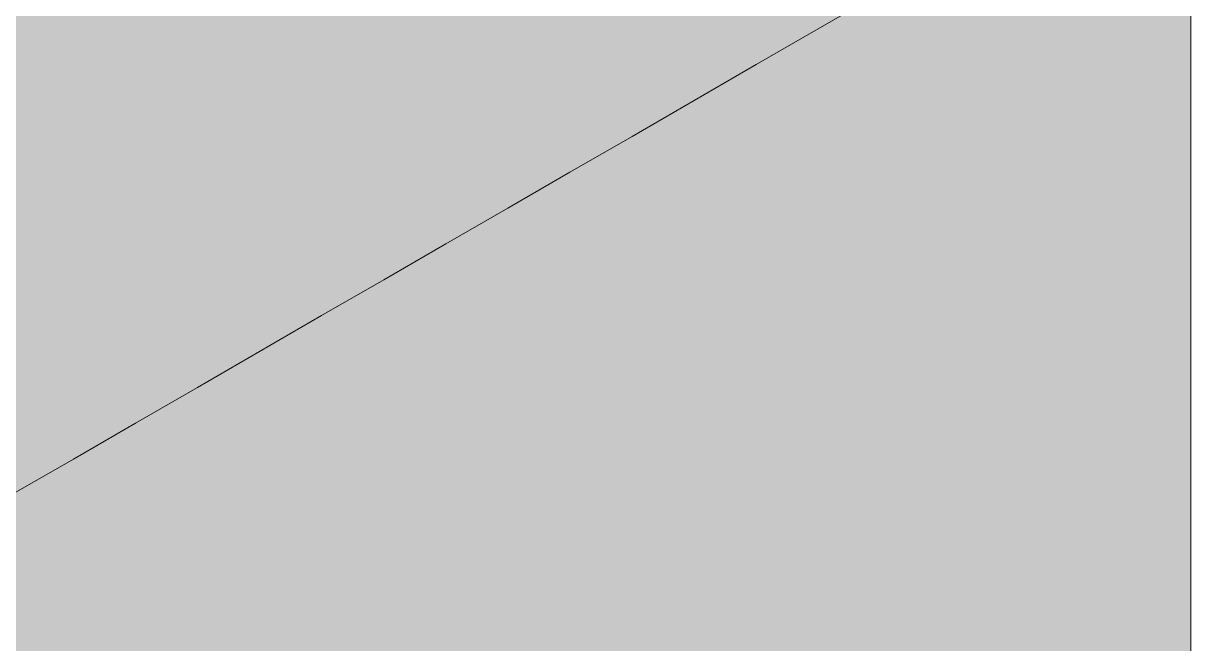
# Model space of a CAD drawing. Header units: metres. Extents: x 349021 to 349543, y 9281040 to 9281959.
# Drawn here: x 349203.7029 to 349203.9387, y 9281042.0261 to 9281042.1513 of the extents above; entities that cross this region are included whole.
import ezdxf

# ---------------------------------------------------------------- set-up
doc = ezdxf.new("R2010")
doc.units = ezdxf.units.M
doc.header["$LTSCALE"] = 0.25
doc.layers.add('ISO-3D', color=7, linetype='CONTINUOUS', lineweight=13)
doc.layers.add('ISO-3D-ARISTAS', color=250, linetype='CONTINUOUS', lineweight=13)

msp = doc.modelspace()

# ---------------------------------------------------------------- linework, layer by layer
at = {"layer": 'ISO-3D', "true_color": 0xa4987f}
for points in [[(349203.90107, 9281042.15767), (349203.88853, 9281042.15043), (349203.90107, 9281042.17195), (349203.88853, 9281042.16471)], [(349203.92615, 9281042.15786), (349203.91361, 9281042.15062), (349203.92615, 9281042.17215), (349203.91361, 9281042.16491)], [(349203.88853, 9281042.15043), (349203.87599, 9281042.14319), (349203.88853, 9281042.16471), (349203.87599, 9281042.15748)], [(349203.91361, 9281042.15062), (349203.90107, 9281042.14338), (349203.91361, 9281042.16491), (349203.90107, 9281042.15767)], [(349203.93869, 9281042.15082), (349203.92615, 9281042.14358), (349203.93869, 9281042.1651), (349203.92615, 9281042.15786)], [(349203.87599, 9281042.14319), (349203.86345, 9281042.13595), (349203.87599, 9281042.15748), (349203.86345, 9281042.15023)], [(349203.90107, 9281042.14338), (349203.88853, 9281042.13614), (349203.90107, 9281042.15767), (349203.88853, 9281042.15043)], [(349203.92615, 9281042.14358), (349203.91361, 9281042.13634), (349203.92615, 9281042.15786), (349203.91361, 9281042.15062)], [(349203.86345, 9281042.13595), (349203.85091, 9281042.12871), (349203.86345, 9281042.15023), (349203.85091, 9281042.14299)], [(349203.88853, 9281042.13614), (349203.87599, 9281042.1289), (349203.88853, 9281042.15043), (349203.87599, 9281042.14319)], [(349203.91361, 9281042.13634), (349203.90107, 9281042.1291), (349203.91361, 9281042.15062), (349203.90107, 9281042.14338)], [(349203.93869, 9281042.13653), (349203.92615, 9281042.12929), (349203.93869, 9281042.15082), (349203.92615, 9281042.14358)], [(349203.85091, 9281042.12871), (349203.83837, 9281042.12147), (349203.85091, 9281042.14299), (349203.83837, 9281042.13575)], [(349203.87599, 9281042.1289), (349203.86345, 9281042.12166), (349203.87599, 9281042.14319), (349203.86345, 9281042.13595)], [(349203.90107, 9281042.1291), (349203.88853, 9281042.12186), (349203.90107, 9281042.14338), (349203.88853, 9281042.13614)], [(349203.92615, 9281042.12929), (349203.91361, 9281042.12205), (349203.92615, 9281042.14358), (349203.91361, 9281042.13634)], [(349203.83837, 9281042.12147), (349203.82583, 9281042.11423), (349203.83837, 9281042.13575), (349203.82583, 9281042.12851)], [(349203.86345, 9281042.12166), (349203.85091, 9281042.11442), (349203.86345, 9281042.13595), (349203.85091, 9281042.12871)], [(349203.88853, 9281042.12186), (349203.87599, 9281042.11462), (349203.88853, 9281042.13614), (349203.87599, 9281042.1289)], [(349203.91361, 9281042.12205), (349203.90107, 9281042.11481), (349203.91361, 9281042.13634), (349203.90107, 9281042.1291)], [(349203.93869, 9281042.12225), (349203.92615, 9281042.11501), (349203.93869, 9281042.13653), (349203.92615, 9281042.12929)], [(349203.82583, 9281042.11423), (349203.81329, 9281042.10699), (349203.82583, 9281042.12851), (349203.81329, 9281042.12128)], [(349203.85091, 9281042.11442), (349203.83837, 9281042.10718), (349203.85091, 9281042.12871), (349203.83837, 9281042.12147)], [(349203.87599, 9281042.11462), (349203.86345, 9281042.10738), (349203.87599, 9281042.1289), (349203.86345, 9281042.12166)], [(349203.90107, 9281042.11481), (349203.88853, 9281042.10757), (349203.90107, 9281042.1291), (349203.88853, 9281042.12186)], [(349203.92615, 9281042.11501), (349203.91361, 9281042.10777), (349203.92615, 9281042.12929), (349203.91361, 9281042.12205)], [(349203.83837, 9281042.10718), (349203.82583, 9281042.09994), (349203.83837, 9281042.12147), (349203.82583, 9281042.11423)], [(349203.86345, 9281042.10738), (349203.85091, 9281042.10014), (349203.86345, 9281042.12166), (349203.85091, 9281042.11442)], [(349203.88853, 9281042.10757), (349203.87599, 9281042.10033), (349203.88853, 9281042.12186), (349203.87599, 9281042.11462)], [(349203.91361, 9281042.10777), (349203.90107, 9281042.10053), (349203.91361, 9281042.12205), (349203.90107, 9281042.11481)], [(349203.93869, 9281042.10796), (349203.92615, 9281042.10072), (349203.93869, 9281042.12225), (349203.92615, 9281042.11501)], [(349203.81329, 9281042.10699), (349203.80075, 9281042.09975), (349203.81329, 9281042.12128), (349203.80075, 9281042.11403)], [(349203.85091, 9281042.10014), (349203.83837, 9281042.0929), (349203.85091, 9281042.11442), (349203.83837, 9281042.10718)], [(349203.87599, 9281042.10033), (349203.86345, 9281042.09309), (349203.87599, 9281042.11462), (349203.86345, 9281042.10738)], [(349203.90107, 9281042.10053), (349203.88853, 9281042.09329), (349203.90107, 9281042.11481), (349203.88853, 9281042.10757)], [(349203.92615, 9281042.10072), (349203.91361, 9281042.09348), (349203.92615, 9281042.11501), (349203.91361, 9281042.10777)], [(349203.80075, 9281042.09975), (349203.78821, 9281042.09251), (349203.80075, 9281042.11403), (349203.78821, 9281042.10679)], [(349203.82583, 9281042.09994), (349203.81329, 9281042.0927), (349203.82583, 9281042.11423), (349203.81329, 9281042.10699)], [(349203.86345, 9281042.09309), (349203.85091, 9281042.08585), (349203.86345, 9281042.10738), (349203.85091, 9281042.10014)], [(349203.88853, 9281042.09329), (349203.87599, 9281042.08605), (349203.88853, 9281042.10757), (349203.87599, 9281042.10033)], [(349203.91361, 9281042.09348), (349203.90107, 9281042.08624), (349203.91361, 9281042.10777), (349203.90107, 9281042.10053)], [(349203.93869, 9281042.09367), (349203.92615, 9281042.08643), (349203.93869, 9281042.10796), (349203.92615, 9281042.10072)], [(349203.78821, 9281042.09251), (349203.77567, 9281042.08527), (349203.78821, 9281042.10679), (349203.77567, 9281042.09955)], [(349203.81329, 9281042.0927), (349203.80075, 9281042.08546), (349203.81329, 9281042.10699), (349203.80075, 9281042.09975)], [(349203.83837, 9281042.0929), (349203.82583, 9281042.08566), (349203.83837, 9281042.10718), (349203.82583, 9281042.09994)], [(349203.87599, 9281042.08605), (349203.86345, 9281042.07881), (349203.87599, 9281042.10033), (349203.86345, 9281042.09309)], [(349203.90107, 9281042.08624), (349203.88853, 9281042.079), (349203.90107, 9281042.10053), (349203.88853, 9281042.09329)], [(349203.92615, 9281042.08643), (349203.91361, 9281042.0792), (349203.92615, 9281042.10072), (349203.91361, 9281042.09348)], [(349203.77567, 9281042.08527), (349203.76313, 9281042.07803), (349203.77567, 9281042.09955), (349203.76313, 9281042.09231)], [(349203.80075, 9281042.08546), (349203.78821, 9281042.07822), (349203.80075, 9281042.09975), (349203.78821, 9281042.09251)], [(349203.82583, 9281042.08566), (349203.81329, 9281042.07842), (349203.82583, 9281042.09994), (349203.81329, 9281042.0927)], [(349203.85091, 9281042.08585), (349203.83837, 9281042.07861), (349203.85091, 9281042.10014), (349203.83837, 9281042.0929)], [(349203.86345, 9281042.07881), (349203.85091, 9281042.07157), (349203.86345, 9281042.09309), (349203.85091, 9281042.08585)], [(349203.88853, 9281042.079), (349203.87599, 9281042.07176), (349203.88853, 9281042.09329), (349203.87599, 9281042.08605)], [(349203.91361, 9281042.0792), (349203.90107, 9281042.07195), (349203.91361, 9281042.09348), (349203.90107, 9281042.08624)], [(349203.93869, 9281042.07939), (349203.92615, 9281042.07215), (349203.93869, 9281042.09367), (349203.92615, 9281042.08643)], [(349203.76313, 9281042.07803), (349203.75059, 9281042.07079), (349203.76313, 9281042.09231), (349203.75059, 9281042.08508)], [(349203.78821, 9281042.07822), (349203.77567, 9281042.07098), (349203.78821, 9281042.09251), (349203.77567, 9281042.08527)], [(349203.81329, 9281042.07842), (349203.80075, 9281042.07118), (349203.81329, 9281042.0927), (349203.80075, 9281042.08546)], [(349203.83837, 9281042.07861), (349203.82583, 9281042.07137), (349203.83837, 9281042.0929), (349203.82583, 9281042.08566)], [(349203.87599, 9281042.07176), (349203.86345, 9281042.06452), (349203.87599, 9281042.08605), (349203.86345, 9281042.07881)], [(349203.90107, 9281042.07195), (349203.88853, 9281042.06471), (349203.90107, 9281042.08624), (349203.88853, 9281042.079)], [(349203.92615, 9281042.07215), (349203.91361, 9281042.06491), (349203.92615, 9281042.08643), (349203.91361, 9281042.0792)], [(349203.75059, 9281042.07079), (349203.73805, 9281042.06355), (349203.75059, 9281042.08508), (349203.73805, 9281042.07783)], [(349203.77567, 9281042.07098), (349203.76313, 9281042.06374), (349203.77567, 9281042.08527), (349203.76313, 9281042.07803)], [(349203.80075, 9281042.07118), (349203.78821, 9281042.06394), (349203.80075, 9281042.08546), (349203.78821, 9281042.07822)], [(349203.82583, 9281042.07137), (349203.81329, 9281042.06413), (349203.82583, 9281042.08566), (349203.81329, 9281042.07842)], [(349203.85091, 9281042.07157), (349203.83837, 9281042.06433), (349203.85091, 9281042.08585), (349203.83837, 9281042.07861)], [(349203.88853, 9281042.06471), (349203.87599, 9281042.05747), (349203.88853, 9281042.079), (349203.87599, 9281042.07176)], [(349203.91361, 9281042.06491), (349203.90107, 9281042.05767), (349203.91361, 9281042.0792), (349203.90107, 9281042.07195)], [(349203.93869, 9281042.0651), (349203.92615, 9281042.05786), (349203.93869, 9281042.07939), (349203.92615, 9281042.07215)], [(349203.73805, 9281042.06355), (349203.72551, 9281042.05631), (349203.73805, 9281042.07783), (349203.72551, 9281042.07059)], [(349203.76313, 9281042.06374), (349203.75059, 9281042.0565), (349203.76313, 9281042.07803), (349203.75059, 9281042.07079)], [(349203.78821, 9281042.06394), (349203.77567, 9281042.0567), (349203.78821, 9281042.07822), (349203.77567, 9281042.07098)], [(349203.81329, 9281042.06413), (349203.80075, 9281042.05689), (349203.81329, 9281042.07842), (349203.80075, 9281042.07118)], [(349203.83837, 9281042.06433), (349203.82583, 9281042.05709), (349203.83837, 9281042.07861), (349203.82583, 9281042.07137)], [(349203.86345, 9281042.06452), (349203.85091, 9281042.05728), (349203.86345, 9281042.07881), (349203.85091, 9281042.07157)], [(349203.90107, 9281042.05767), (349203.88853, 9281042.05043), (349203.90107, 9281042.07195), (349203.88853, 9281042.06471)], [(349203.92615, 9281042.05786), (349203.91361, 9281042.05062), (349203.92615, 9281042.07215), (349203.91361, 9281042.06491)], [(349203.72551, 9281042.05631), (349203.71297, 9281042.04907), (349203.72551, 9281042.07059), (349203.71297, 9281042.06335)], [(349203.75059, 9281042.0565), (349203.73805, 9281042.04926), (349203.75059, 9281042.07079), (349203.73805, 9281042.06355)], [(349203.77567, 9281042.0567), (349203.76313, 9281042.04946), (349203.77567, 9281042.07098), (349203.76313, 9281042.06374)], [(349203.80075, 9281042.05689), (349203.78821, 9281042.04965), (349203.80075, 9281042.07118), (349203.78821, 9281042.06394)], [(349203.82583, 9281042.05709), (349203.81329, 9281042.04985), (349203.82583, 9281042.07137), (349203.81329, 9281042.06413)], [(349203.85091, 9281042.05728), (349203.83837, 9281042.05004), (349203.85091, 9281042.07157), (349203.83837, 9281042.06433)], [(349203.87599, 9281042.05747), (349203.86345, 9281042.05023), (349203.87599, 9281042.07176), (349203.86345, 9281042.06452)], [(349203.91361, 9281042.05062), (349203.90107, 9281042.04338), (349203.91361, 9281042.06491), (349203.90107, 9281042.05767)], [(349203.93869, 9281042.05082), (349203.92615, 9281042.04358), (349203.93869, 9281042.0651), (349203.92615, 9281042.05786)], [(349203.71297, 9281042.04907), (349203.70043, 9281042.04183), (349203.71297, 9281042.06335), (349203.70043, 9281042.05611)], [(349203.73805, 9281042.04926), (349203.72551, 9281042.04202), (349203.73805, 9281042.06355), (349203.72551, 9281042.05631)], [(349203.76313, 9281042.04946), (349203.75059, 9281042.04222), (349203.76313, 9281042.06374), (349203.75059, 9281042.0565)], [(349203.78821, 9281042.04965), (349203.77567, 9281042.04241), (349203.78821, 9281042.06394), (349203.77567, 9281042.0567)], [(349203.81329, 9281042.04985), (349203.80075, 9281042.04261), (349203.81329, 9281042.06413), (349203.80075, 9281042.05689)], [(349203.83837, 9281042.05004), (349203.82583, 9281042.0428), (349203.83837, 9281042.06433), (349203.82583, 9281042.05709)], [(349203.86345, 9281042.05023), (349203.85091, 9281042.043), (349203.86345, 9281042.06452), (349203.85091, 9281042.05728)], [(349203.88853, 9281042.05043), (349203.87599, 9281042.04319), (349203.88853, 9281042.06471), (349203.87599, 9281042.05747)], [(349203.92615, 9281042.04358), (349203.91361, 9281042.03634), (349203.92615, 9281042.05786), (349203.91361, 9281042.05062)], [(349203.72551, 9281042.04202), (349203.71297, 9281042.03478), (349203.72551, 9281042.05631), (349203.71297, 9281042.04907)], [(349203.75059, 9281042.04222), (349203.73805, 9281042.03498), (349203.75059, 9281042.0565), (349203.73805, 9281042.04926)], [(349203.77567, 9281042.04241), (349203.76313, 9281042.03517), (349203.77567, 9281042.0567), (349203.76313, 9281042.04946)], [(349203.80075, 9281042.04261), (349203.78821, 9281042.03537), (349203.80075, 9281042.05689), (349203.78821, 9281042.04965)], [(349203.82583, 9281042.0428), (349203.81329, 9281042.03556), (349203.82583, 9281042.05709), (349203.81329, 9281042.04985)], [(349203.85091, 9281042.043), (349203.83837, 9281042.03575), (349203.85091, 9281042.05728), (349203.83837, 9281042.05004)], [(349203.87599, 9281042.04319), (349203.86345, 9281042.03595), (349203.87599, 9281042.05747), (349203.86345, 9281042.05023)], [(349203.90107, 9281042.04338), (349203.88853, 9281042.03614), (349203.90107, 9281042.05767), (349203.88853, 9281042.05043)], [(349203.93869, 9281042.03653), (349203.92615, 9281042.02929), (349203.93869, 9281042.05082), (349203.92615, 9281042.04358)], [(349203.71297, 9281042.03478), (349203.70043, 9281042.02754), (349203.71297, 9281042.04907), (349203.70043, 9281042.04183)], [(349203.73805, 9281042.03498), (349203.72551, 9281042.02774), (349203.73805, 9281042.04926), (349203.72551, 9281042.04202)], [(349203.76313, 9281042.03517), (349203.75059, 9281042.02793), (349203.76313, 9281042.04946), (349203.75059, 9281042.04222)], [(349203.78821, 9281042.03537), (349203.77567, 9281042.02813), (349203.78821, 9281042.04965), (349203.77567, 9281042.04241)], [(349203.81329, 9281042.03556), (349203.80075, 9281042.02832), (349203.81329, 9281042.04985), (349203.80075, 9281042.04261)], [(349203.83837, 9281042.03575), (349203.82583, 9281042.02851), (349203.83837, 9281042.05004), (349203.82583, 9281042.0428)], [(349203.86345, 9281042.03595), (349203.85091, 9281042.02871), (349203.86345, 9281042.05023), (349203.85091, 9281042.043)], [(349203.88853, 9281042.03614), (349203.87599, 9281042.0289), (349203.88853, 9281042.05043), (349203.87599, 9281042.04319)], [(349203.91361, 9281042.03634), (349203.90107, 9281042.0291), (349203.91361, 9281042.05062), (349203.90107, 9281042.04338)], [(349203.92615, 9281042.02929), (349203.91361, 9281042.02205), (349203.92615, 9281042.04358), (349203.91361, 9281042.03634)], [(349203.72551, 9281042.02774), (349203.71297, 9281042.0205), (349203.72551, 9281042.04202), (349203.71297, 9281042.03478)], [(349203.75059, 9281042.02793), (349203.73805, 9281042.02069), (349203.75059, 9281042.04222), (349203.73805, 9281042.03498)], [(349203.77567, 9281042.02813), (349203.76313, 9281042.02089), (349203.77567, 9281042.04241), (349203.76313, 9281042.03517)], [(349203.80075, 9281042.02832), (349203.78821, 9281042.02108), (349203.80075, 9281042.04261), (349203.78821, 9281042.03537)], [(349203.82583, 9281042.02851), (349203.81329, 9281042.02127), (349203.82583, 9281042.0428), (349203.81329, 9281042.03556)], [(349203.85091, 9281042.02871), (349203.83837, 9281042.02147), (349203.85091, 9281042.043), (349203.83837, 9281042.03575)], [(349203.87599, 9281042.0289), (349203.86345, 9281042.02166), (349203.87599, 9281042.04319), (349203.86345, 9281042.03595)], [(349203.90107, 9281042.0291), (349203.88853, 9281042.02186), (349203.90107, 9281042.04338), (349203.88853, 9281042.03614)], [(349203.93869, 9281042.02225), (349203.92615, 9281042.01501), (349203.93869, 9281042.03653), (349203.92615, 9281042.02929)], [(349203.71297, 9281042.0205), (349203.70043, 9281042.01326), (349203.71297, 9281042.03478), (349203.70043, 9281042.02754)], [(349203.73805, 9281042.02069), (349203.72551, 9281042.01345), (349203.73805, 9281042.03498), (349203.72551, 9281042.02774)], [(349203.76313, 9281042.02089), (349203.75059, 9281042.01365), (349203.76313, 9281042.03517), (349203.75059, 9281042.02793)], [(349203.78821, 9281042.02108), (349203.77567, 9281042.01384), (349203.78821, 9281042.03537), (349203.77567, 9281042.02813)], [(349203.81329, 9281042.02127), (349203.80075, 9281042.01403), (349203.81329, 9281042.03556), (349203.80075, 9281042.02832)], [(349203.83837, 9281042.02147), (349203.82583, 9281042.01423), (349203.83837, 9281042.03575), (349203.82583, 9281042.02851)], [(349203.86345, 9281042.02166), (349203.85091, 9281042.01442), (349203.86345, 9281042.03595), (349203.85091, 9281042.02871)], [(349203.88853, 9281042.02186), (349203.87599, 9281042.01462), (349203.88853, 9281042.03614), (349203.87599, 9281042.0289)], [(349203.91361, 9281042.02205), (349203.90107, 9281042.01481), (349203.91361, 9281042.03634), (349203.90107, 9281042.0291)], [(349203.72551, 9281042.01345), (349203.71297, 9281042.00621), (349203.72551, 9281042.02774), (349203.71297, 9281042.0205)], [(349203.75059, 9281042.01365), (349203.73805, 9281042.00641), (349203.75059, 9281042.02793), (349203.73805, 9281042.02069)], [(349203.77567, 9281042.01384), (349203.76313, 9281042.0066), (349203.77567, 9281042.02813), (349203.76313, 9281042.02089)], [(349203.80075, 9281042.01403), (349203.78821, 9281042.0068), (349203.80075, 9281042.02832), (349203.78821, 9281042.02108)], [(349203.82583, 9281042.01423), (349203.81329, 9281042.00699), (349203.82583, 9281042.02851), (349203.81329, 9281042.02127)], [(349203.85091, 9281042.01442), (349203.83837, 9281042.00718), (349203.85091, 9281042.02871), (349203.83837, 9281042.02147)], [(349203.87599, 9281042.01462), (349203.86345, 9281042.00738), (349203.87599, 9281042.0289), (349203.86345, 9281042.02166)], [(349203.90107, 9281042.01481), (349203.88853, 9281042.00757), (349203.90107, 9281042.0291), (349203.88853, 9281042.02186)], [(349203.92615, 9281042.01501), (349203.91361, 9281042.00777), (349203.92615, 9281042.02929), (349203.91361, 9281042.02205)]]:
    msp.add_solid(points, dxfattribs=at)
at = {"layer": 'ISO-3D', "true_color": 0x9e9d98}
for points in [[(349203.72837, 9281042.1551), (349203.74074, 9281042.14796), (349203.72837, 9281042.16907), (349203.74074, 9281042.16193)], [(349203.75311, 9281042.15478), (349203.76548, 9281042.14764), (349203.75311, 9281042.16875), (349203.76548, 9281042.16161)], [(349203.77785, 9281042.15447), (349203.79022, 9281042.14732), (349203.77785, 9281042.16843), (349203.79022, 9281042.16129)], [(349203.8026, 9281042.15415), (349203.81497, 9281042.147), (349203.8026, 9281042.16811), (349203.81497, 9281042.16097)], [(349203.82734, 9281042.15383), (349203.83971, 9281042.14668), (349203.82734, 9281042.16779), (349203.83971, 9281042.16065)], [(349203.85208, 9281042.15351), (349203.86446, 9281042.14637), (349203.85208, 9281042.16748), (349203.86446, 9281042.16033)], [(349203.90157, 9281042.1551), (349203.91394, 9281042.14796), (349203.90157, 9281042.16852), (349203.91394, 9281042.16137)], [(349203.92631, 9281042.15423), (349203.93869, 9281042.14709), (349203.92631, 9281042.16764), (349203.93869, 9281042.1605)], [(349203.70362, 9281042.15182), (349203.71599, 9281042.14468), (349203.70362, 9281042.16304), (349203.71599, 9281042.1559)], [(349203.71599, 9281042.1559), (349203.72837, 9281042.14875), (349203.71599, 9281042.16225), (349203.72837, 9281042.1551)], [(349203.74074, 9281042.14796), (349203.75311, 9281042.14082), (349203.74074, 9281042.16193), (349203.75311, 9281042.15478)], [(349203.76548, 9281042.14764), (349203.77785, 9281042.1405), (349203.76548, 9281042.16161), (349203.77785, 9281042.15447)], [(349203.8892, 9281042.15415), (349203.90157, 9281042.147), (349203.8892, 9281042.16225), (349203.90157, 9281042.1551)], [(349203.79022, 9281042.14732), (349203.8026, 9281042.14018), (349203.79022, 9281042.16129), (349203.8026, 9281042.15415)], [(349203.81497, 9281042.147), (349203.82734, 9281042.13986), (349203.81497, 9281042.16097), (349203.82734, 9281042.15383)], [(349203.83971, 9281042.14668), (349203.85208, 9281042.13954), (349203.83971, 9281042.16065), (349203.85208, 9281042.15351)], [(349203.86446, 9281042.14637), (349203.87683, 9281042.13922), (349203.86446, 9281042.16033), (349203.87683, 9281042.15319)], [(349203.87683, 9281042.15319), (349203.8892, 9281042.14605), (349203.87683, 9281042.16129), (349203.8892, 9281042.15415)], [(349203.91394, 9281042.14796), (349203.92631, 9281042.14082), (349203.91394, 9281042.16137), (349203.92631, 9281042.15423)], [(349203.69125, 9281042.14775), (349203.70362, 9281042.14061), (349203.69125, 9281042.15897), (349203.70362, 9281042.15182)], [(349203.71599, 9281042.14468), (349203.72837, 9281042.13754), (349203.71599, 9281042.1559), (349203.72837, 9281042.14875)], [(349203.72837, 9281042.14875), (349203.74074, 9281042.14161), (349203.72837, 9281042.1551), (349203.74074, 9281042.14796)], [(349203.75311, 9281042.14082), (349203.76548, 9281042.13367), (349203.75311, 9281042.15478), (349203.76548, 9281042.14764)], [(349203.77785, 9281042.1405), (349203.79022, 9281042.13336), (349203.77785, 9281042.15447), (349203.79022, 9281042.14732)], [(349203.90157, 9281042.147), (349203.91394, 9281042.13986), (349203.90157, 9281042.1551), (349203.91394, 9281042.14796)], [(349203.8026, 9281042.14018), (349203.81497, 9281042.13304), (349203.8026, 9281042.15415), (349203.81497, 9281042.147)], [(349203.82734, 9281042.13986), (349203.83971, 9281042.13272), (349203.82734, 9281042.15383), (349203.83971, 9281042.14668)], [(349203.85208, 9281042.13954), (349203.86446, 9281042.1324), (349203.85208, 9281042.15351), (349203.86446, 9281042.14637)], [(349203.87683, 9281042.13922), (349203.8892, 9281042.13208), (349203.87683, 9281042.15319), (349203.8892, 9281042.14605)], [(349203.8892, 9281042.14605), (349203.90157, 9281042.1389), (349203.8892, 9281042.15415), (349203.90157, 9281042.147)], [(349203.92631, 9281042.14082), (349203.93869, 9281042.13367), (349203.92631, 9281042.15423), (349203.93869, 9281042.14709)], [(349203.70362, 9281042.14061), (349203.71599, 9281042.13346), (349203.70362, 9281042.15182), (349203.71599, 9281042.14468)], [(349203.69125, 9281042.13653), (349203.70362, 9281042.12939), (349203.69125, 9281042.14775), (349203.70362, 9281042.14061)], [(349203.72837, 9281042.13754), (349203.74074, 9281042.13039), (349203.72837, 9281042.14875), (349203.74074, 9281042.14161)], [(349203.74074, 9281042.14161), (349203.75311, 9281042.13447), (349203.74074, 9281042.14796), (349203.75311, 9281042.14082)], [(349203.76548, 9281042.13367), (349203.77785, 9281042.12653), (349203.76548, 9281042.14764), (349203.77785, 9281042.1405)], [(349203.91394, 9281042.13986), (349203.92631, 9281042.13272), (349203.91394, 9281042.14796), (349203.92631, 9281042.14082)], [(349203.79022, 9281042.13336), (349203.8026, 9281042.12621), (349203.79022, 9281042.14732), (349203.8026, 9281042.14018)], [(349203.81497, 9281042.13304), (349203.82734, 9281042.12589), (349203.81497, 9281042.147), (349203.82734, 9281042.13986)], [(349203.83971, 9281042.13272), (349203.85208, 9281042.12557), (349203.83971, 9281042.14668), (349203.85208, 9281042.13954)], [(349203.86446, 9281042.1324), (349203.87683, 9281042.12526), (349203.86446, 9281042.14637), (349203.87683, 9281042.13922)], [(349203.8892, 9281042.13208), (349203.90157, 9281042.12494), (349203.8892, 9281042.14605), (349203.90157, 9281042.1389)], [(349203.90157, 9281042.1389), (349203.91394, 9281042.13176), (349203.90157, 9281042.147), (349203.91394, 9281042.13986)], [(349203.71599, 9281042.13346), (349203.72837, 9281042.12632), (349203.71599, 9281042.14468), (349203.72837, 9281042.13754)], [(349203.70362, 9281042.12939), (349203.71599, 9281042.12225), (349203.70362, 9281042.14061), (349203.71599, 9281042.13346)], [(349203.74074, 9281042.13039), (349203.75311, 9281042.12325), (349203.74074, 9281042.14161), (349203.75311, 9281042.13447)], [(349203.75311, 9281042.13447), (349203.76548, 9281042.12733), (349203.75311, 9281042.14082), (349203.76548, 9281042.13367)], [(349203.77785, 9281042.12653), (349203.79022, 9281042.11939), (349203.77785, 9281042.1405), (349203.79022, 9281042.13336)], [(349203.92631, 9281042.13272), (349203.93869, 9281042.12557), (349203.92631, 9281042.14082), (349203.93869, 9281042.13367)], [(349203.8026, 9281042.12621), (349203.81497, 9281042.11907), (349203.8026, 9281042.14018), (349203.81497, 9281042.13304)], [(349203.82734, 9281042.12589), (349203.83971, 9281042.11875), (349203.82734, 9281042.13986), (349203.83971, 9281042.13272)], [(349203.85208, 9281042.12557), (349203.86446, 9281042.11843), (349203.85208, 9281042.13954), (349203.86446, 9281042.1324)], [(349203.87683, 9281042.12526), (349203.8892, 9281042.11811), (349203.87683, 9281042.13922), (349203.8892, 9281042.13208)], [(349203.90157, 9281042.12494), (349203.91394, 9281042.11779), (349203.90157, 9281042.1389), (349203.91394, 9281042.13176)], [(349203.91394, 9281042.13176), (349203.92631, 9281042.12462), (349203.91394, 9281042.13986), (349203.92631, 9281042.13272)], [(349203.69125, 9281042.12447), (349203.70362, 9281042.11732), (349203.69125, 9281042.13653), (349203.70362, 9281042.12939)], [(349203.72837, 9281042.12632), (349203.74074, 9281042.11918), (349203.72837, 9281042.13754), (349203.74074, 9281042.13039)], [(349203.71599, 9281042.12225), (349203.72837, 9281042.1151), (349203.71599, 9281042.13346), (349203.72837, 9281042.12632)], [(349203.75311, 9281042.12325), (349203.76548, 9281042.11611), (349203.75311, 9281042.13447), (349203.76548, 9281042.12733)], [(349203.76548, 9281042.12733), (349203.77785, 9281042.12018), (349203.76548, 9281042.13367), (349203.77785, 9281042.12653)], [(349203.79022, 9281042.11939), (349203.8026, 9281042.11225), (349203.79022, 9281042.13336), (349203.8026, 9281042.12621)], [(349203.81497, 9281042.11907), (349203.82734, 9281042.11193), (349203.81497, 9281042.13304), (349203.82734, 9281042.12589)], [(349203.83971, 9281042.11875), (349203.85208, 9281042.11161), (349203.83971, 9281042.13272), (349203.85208, 9281042.12557)], [(349203.86446, 9281042.11843), (349203.87683, 9281042.11129), (349203.86446, 9281042.1324), (349203.87683, 9281042.12526)], [(349203.8892, 9281042.11811), (349203.90157, 9281042.11097), (349203.8892, 9281042.13208), (349203.90157, 9281042.12494)], [(349203.91394, 9281042.11779), (349203.92631, 9281042.11065), (349203.91394, 9281042.13176), (349203.92631, 9281042.12462)], [(349203.92631, 9281042.12462), (349203.93869, 9281042.11747), (349203.92631, 9281042.13272), (349203.93869, 9281042.12557)], [(349203.70362, 9281042.11732), (349203.71599, 9281042.11018), (349203.70362, 9281042.12939), (349203.71599, 9281042.12225)], [(349203.74074, 9281042.11918), (349203.75311, 9281042.11203), (349203.74074, 9281042.13039), (349203.75311, 9281042.12325)], [(349203.72837, 9281042.1151), (349203.74074, 9281042.10796), (349203.72837, 9281042.12632), (349203.74074, 9281042.11918)], [(349203.76548, 9281042.11611), (349203.77785, 9281042.10897), (349203.76548, 9281042.12733), (349203.77785, 9281042.12018)], [(349203.77785, 9281042.12018), (349203.79022, 9281042.11304), (349203.77785, 9281042.12653), (349203.79022, 9281042.11939)], [(349203.8026, 9281042.11225), (349203.81497, 9281042.1051), (349203.8026, 9281042.12621), (349203.81497, 9281042.11907)], [(349203.69125, 9281042.1124), (349203.70362, 9281042.10526), (349203.69125, 9281042.12447), (349203.70362, 9281042.11732)], [(349203.82734, 9281042.11193), (349203.83971, 9281042.10478), (349203.82734, 9281042.12589), (349203.83971, 9281042.11875)], [(349203.85208, 9281042.11161), (349203.86446, 9281042.10447), (349203.85208, 9281042.12557), (349203.86446, 9281042.11843)], [(349203.87683, 9281042.11129), (349203.8892, 9281042.10415), (349203.87683, 9281042.12526), (349203.8892, 9281042.11811)], [(349203.90157, 9281042.11097), (349203.91394, 9281042.10383), (349203.90157, 9281042.12494), (349203.91394, 9281042.11779)], [(349203.92631, 9281042.11065), (349203.93869, 9281042.10351), (349203.92631, 9281042.12462), (349203.93869, 9281042.11747)], [(349203.71599, 9281042.11018), (349203.72837, 9281042.10304), (349203.71599, 9281042.12225), (349203.72837, 9281042.1151)], [(349203.75311, 9281042.11203), (349203.76548, 9281042.10489), (349203.75311, 9281042.12325), (349203.76548, 9281042.11611)], [(349203.74074, 9281042.10796), (349203.75311, 9281042.10082), (349203.74074, 9281042.11918), (349203.75311, 9281042.11203)], [(349203.77785, 9281042.10897), (349203.79022, 9281042.10182), (349203.77785, 9281042.12018), (349203.79022, 9281042.11304)], [(349203.79022, 9281042.11304), (349203.8026, 9281042.1059), (349203.79022, 9281042.11939), (349203.8026, 9281042.11225)], [(349203.81497, 9281042.1051), (349203.82734, 9281042.09796), (349203.81497, 9281042.11907), (349203.82734, 9281042.11193)], [(349203.70362, 9281042.10526), (349203.71599, 9281042.09811), (349203.70362, 9281042.11732), (349203.71599, 9281042.11018)], [(349203.83971, 9281042.10478), (349203.85208, 9281042.09764), (349203.83971, 9281042.11875), (349203.85208, 9281042.11161)], [(349203.86446, 9281042.10447), (349203.87683, 9281042.09732), (349203.86446, 9281042.11843), (349203.87683, 9281042.11129)], [(349203.8892, 9281042.10415), (349203.90157, 9281042.097), (349203.8892, 9281042.11811), (349203.90157, 9281042.11097)], [(349203.91394, 9281042.10383), (349203.92631, 9281042.09668), (349203.91394, 9281042.11779), (349203.92631, 9281042.11065)], [(349203.72837, 9281042.10304), (349203.74074, 9281042.09589), (349203.72837, 9281042.1151), (349203.74074, 9281042.10796)], [(349203.76548, 9281042.10489), (349203.77785, 9281042.09775), (349203.76548, 9281042.11611), (349203.77785, 9281042.10897)], [(349203.69125, 9281042.10033), (349203.70362, 9281042.09319), (349203.69125, 9281042.1124), (349203.70362, 9281042.10526)], [(349203.75311, 9281042.10082), (349203.76548, 9281042.09367), (349203.75311, 9281042.11203), (349203.76548, 9281042.10489)], [(349203.79022, 9281042.10182), (349203.8026, 9281042.09468), (349203.79022, 9281042.11304), (349203.8026, 9281042.1059)], [(349203.8026, 9281042.1059), (349203.81497, 9281042.09875), (349203.8026, 9281042.11225), (349203.81497, 9281042.1051)], [(349203.71599, 9281042.09811), (349203.72837, 9281042.09097), (349203.71599, 9281042.11018), (349203.72837, 9281042.10304)], [(349203.82734, 9281042.09796), (349203.83971, 9281042.09082), (349203.82734, 9281042.11193), (349203.83971, 9281042.10478)], [(349203.85208, 9281042.09764), (349203.86446, 9281042.0905), (349203.85208, 9281042.11161), (349203.86446, 9281042.10447)], [(349203.87683, 9281042.09732), (349203.8892, 9281042.09018), (349203.87683, 9281042.11129), (349203.8892, 9281042.10415)], [(349203.90157, 9281042.097), (349203.91394, 9281042.08986), (349203.90157, 9281042.11097), (349203.91394, 9281042.10383)], [(349203.92631, 9281042.09668), (349203.93869, 9281042.08954), (349203.92631, 9281042.11065), (349203.93869, 9281042.10351)], [(349203.74074, 9281042.09589), (349203.75311, 9281042.08875), (349203.74074, 9281042.10796), (349203.75311, 9281042.10082)], [(349203.77785, 9281042.09775), (349203.79022, 9281042.09061), (349203.77785, 9281042.10897), (349203.79022, 9281042.10182)], [(349203.70362, 9281042.09319), (349203.71599, 9281042.08605), (349203.70362, 9281042.10526), (349203.71599, 9281042.09811)], [(349203.76548, 9281042.09367), (349203.77785, 9281042.08653), (349203.76548, 9281042.10489), (349203.77785, 9281042.09775)], [(349203.8026, 9281042.09468), (349203.81497, 9281042.08754), (349203.8026, 9281042.1059), (349203.81497, 9281042.09875)], [(349203.81497, 9281042.09875), (349203.82734, 9281042.09161), (349203.81497, 9281042.1051), (349203.82734, 9281042.09796)], [(349203.72837, 9281042.09097), (349203.74074, 9281042.08383), (349203.72837, 9281042.10304), (349203.74074, 9281042.09589)], [(349203.83971, 9281042.09082), (349203.85208, 9281042.08367), (349203.83971, 9281042.10478), (349203.85208, 9281042.09764)], [(349203.86446, 9281042.0905), (349203.87683, 9281042.08336), (349203.86446, 9281042.10447), (349203.87683, 9281042.09732)], [(349203.8892, 9281042.09018), (349203.90157, 9281042.08304), (349203.8892, 9281042.10415), (349203.90157, 9281042.097)], [(349203.91394, 9281042.08986), (349203.92631, 9281042.08272), (349203.91394, 9281042.10383), (349203.92631, 9281042.09668)], [(349203.69125, 9281042.08544), (349203.70362, 9281042.0783), (349203.69125, 9281042.10033), (349203.70362, 9281042.09319)], [(349203.75311, 9281042.08875), (349203.76548, 9281042.08161), (349203.75311, 9281042.10082), (349203.76548, 9281042.09367)], [(349203.79022, 9281042.09061), (349203.8026, 9281042.08346), (349203.79022, 9281042.10182), (349203.8026, 9281042.09468)], [(349203.71599, 9281042.08605), (349203.72837, 9281042.0789), (349203.71599, 9281042.09811), (349203.72837, 9281042.09097)], [(349203.81497, 9281042.08754), (349203.82734, 9281042.08039), (349203.81497, 9281042.09875), (349203.82734, 9281042.09161)], [(349203.82734, 9281042.09161), (349203.83971, 9281042.08447), (349203.82734, 9281042.09796), (349203.83971, 9281042.09082)], [(349203.74074, 9281042.08383), (349203.75311, 9281042.07668), (349203.74074, 9281042.09589), (349203.75311, 9281042.08875)], [(349203.77785, 9281042.08653), (349203.79022, 9281042.07939), (349203.77785, 9281042.09775), (349203.79022, 9281042.09061)], [(349203.85208, 9281042.08367), (349203.86446, 9281042.07653), (349203.85208, 9281042.09764), (349203.86446, 9281042.0905)], [(349203.87683, 9281042.08336), (349203.8892, 9281042.07621), (349203.87683, 9281042.09732), (349203.8892, 9281042.09018)], [(349203.90157, 9281042.08304), (349203.91394, 9281042.07589), (349203.90157, 9281042.097), (349203.91394, 9281042.08986)], [(349203.92631, 9281042.08272), (349203.93869, 9281042.07557), (349203.92631, 9281042.09668), (349203.93869, 9281042.08954)], [(349203.70362, 9281042.0783), (349203.71599, 9281042.07116), (349203.70362, 9281042.09319), (349203.71599, 9281042.08605)], [(349203.76548, 9281042.08161), (349203.77785, 9281042.07447), (349203.76548, 9281042.09367), (349203.77785, 9281042.08653)], [(349203.8026, 9281042.08346), (349203.81497, 9281042.07632), (349203.8026, 9281042.09468), (349203.81497, 9281042.08754)], [(349203.72837, 9281042.0789), (349203.74074, 9281042.07176), (349203.72837, 9281042.09097), (349203.74074, 9281042.08383)], [(349203.82734, 9281042.08039), (349203.83971, 9281042.07325), (349203.82734, 9281042.09161), (349203.83971, 9281042.08447)], [(349203.83971, 9281042.08447), (349203.85208, 9281042.07732), (349203.83971, 9281042.09082), (349203.85208, 9281042.08367)], [(349203.75311, 9281042.07668), (349203.76548, 9281042.06954), (349203.75311, 9281042.08875), (349203.76548, 9281042.08161)], [(349203.79022, 9281042.07939), (349203.8026, 9281042.07225), (349203.79022, 9281042.09061), (349203.8026, 9281042.08346)], [(349203.86446, 9281042.07653), (349203.87683, 9281042.06939), (349203.86446, 9281042.0905), (349203.87683, 9281042.08336)], [(349203.8892, 9281042.07621), (349203.90157, 9281042.06907), (349203.8892, 9281042.09018), (349203.90157, 9281042.08304)], [(349203.91394, 9281042.07589), (349203.92631, 9281042.06875), (349203.91394, 9281042.08986), (349203.92631, 9281042.08272)], [(349203.71599, 9281042.07116), (349203.72837, 9281042.06401), (349203.71599, 9281042.08605), (349203.72837, 9281042.0789)], [(349203.77785, 9281042.07447), (349203.79022, 9281042.06732), (349203.77785, 9281042.08653), (349203.79022, 9281042.07939)], [(349203.81497, 9281042.07632), (349203.82734, 9281042.06918), (349203.81497, 9281042.08754), (349203.82734, 9281042.08039)], [(349203.69125, 9281042.07055), (349203.70362, 9281042.06341), (349203.69125, 9281042.08544), (349203.70362, 9281042.0783)], [(349203.74074, 9281042.07176), (349203.75311, 9281042.06462), (349203.74074, 9281042.08383), (349203.75311, 9281042.07668)], [(349203.83971, 9281042.07325), (349203.85208, 9281042.06611), (349203.83971, 9281042.08447), (349203.85208, 9281042.07732)], [(349203.85208, 9281042.07732), (349203.86446, 9281042.07018), (349203.85208, 9281042.08367), (349203.86446, 9281042.07653)], [(349203.76548, 9281042.06954), (349203.77785, 9281042.0624), (349203.76548, 9281042.08161), (349203.77785, 9281042.07447)], [(349203.8026, 9281042.07225), (349203.81497, 9281042.0651), (349203.8026, 9281042.08346), (349203.81497, 9281042.07632)], [(349203.87683, 9281042.06939), (349203.8892, 9281042.06225), (349203.87683, 9281042.08336), (349203.8892, 9281042.07621)], [(349203.90157, 9281042.06907), (349203.91394, 9281042.06193), (349203.90157, 9281042.08304), (349203.91394, 9281042.07589)], [(349203.92631, 9281042.06875), (349203.93869, 9281042.06161), (349203.92631, 9281042.08272), (349203.93869, 9281042.07557)], [(349203.79022, 9281042.06732), (349203.8026, 9281042.06018), (349203.79022, 9281042.07939), (349203.8026, 9281042.07225)], [(349203.82734, 9281042.06918), (349203.83971, 9281042.06203), (349203.82734, 9281042.08039), (349203.83971, 9281042.07325)], [(349203.70362, 9281042.06341), (349203.71599, 9281042.05626), (349203.70362, 9281042.0783), (349203.71599, 9281042.07116)], [(349203.72837, 9281042.06401), (349203.74074, 9281042.05687), (349203.72837, 9281042.0789), (349203.74074, 9281042.07176)], [(349203.75311, 9281042.06462), (349203.76548, 9281042.05747), (349203.75311, 9281042.07668), (349203.76548, 9281042.06954)], [(349203.85208, 9281042.06611), (349203.86446, 9281042.05897), (349203.85208, 9281042.07732), (349203.86446, 9281042.07018)], [(349203.77785, 9281042.0624), (349203.79022, 9281042.05526), (349203.77785, 9281042.07447), (349203.79022, 9281042.06732)], [(349203.81497, 9281042.0651), (349203.82734, 9281042.05796), (349203.81497, 9281042.07632), (349203.82734, 9281042.06918)], [(349203.86446, 9281042.07018), (349203.87683, 9281042.06304), (349203.86446, 9281042.07653), (349203.87683, 9281042.06939)], [(349203.8892, 9281042.06225), (349203.90157, 9281042.0551), (349203.8892, 9281042.07621), (349203.90157, 9281042.06907)], [(349203.91394, 9281042.06193), (349203.92631, 9281042.05478), (349203.91394, 9281042.07589), (349203.92631, 9281042.06875)], [(349203.8026, 9281042.06018), (349203.81497, 9281042.05304), (349203.8026, 9281042.07225), (349203.81497, 9281042.0651)], [(349203.83971, 9281042.06203), (349203.85208, 9281042.05489), (349203.83971, 9281042.07325), (349203.85208, 9281042.06611)], [(349203.69125, 9281042.05566), (349203.70362, 9281042.04852), (349203.69125, 9281042.07055), (349203.70362, 9281042.06341)], [(349203.71599, 9281042.05626), (349203.72837, 9281042.04912), (349203.71599, 9281042.07116), (349203.72837, 9281042.06401)], [(349203.74074, 9281042.05687), (349203.75311, 9281042.04973), (349203.74074, 9281042.07176), (349203.75311, 9281042.06462)], [(349203.76548, 9281042.05747), (349203.77785, 9281042.05033), (349203.76548, 9281042.06954), (349203.77785, 9281042.0624)], [(349203.86446, 9281042.05897), (349203.87683, 9281042.05182), (349203.86446, 9281042.07018), (349203.87683, 9281042.06304)], [(349203.79022, 9281042.05526), (349203.8026, 9281042.04811), (349203.79022, 9281042.06732), (349203.8026, 9281042.06018)], [(349203.82734, 9281042.05796), (349203.83971, 9281042.05082), (349203.82734, 9281042.06918), (349203.83971, 9281042.06203)], [(349203.87683, 9281042.06304), (349203.8892, 9281042.0559), (349203.87683, 9281042.06939), (349203.8892, 9281042.06225)], [(349203.90157, 9281042.0551), (349203.91394, 9281042.04796), (349203.90157, 9281042.06907), (349203.91394, 9281042.06193)], [(349203.92631, 9281042.05478), (349203.93869, 9281042.04764), (349203.92631, 9281042.06875), (349203.93869, 9281042.06161)], [(349203.81497, 9281042.05304), (349203.82734, 9281042.04589), (349203.81497, 9281042.0651), (349203.82734, 9281042.05796)], [(349203.85208, 9281042.05489), (349203.86446, 9281042.04775), (349203.85208, 9281042.06611), (349203.86446, 9281042.05897)], [(349203.70362, 9281042.04852), (349203.71599, 9281042.04137), (349203.70362, 9281042.06341), (349203.71599, 9281042.05626)], [(349203.72837, 9281042.04912), (349203.74074, 9281042.04198), (349203.72837, 9281042.06401), (349203.74074, 9281042.05687)], [(349203.75311, 9281042.04973), (349203.76548, 9281042.04258), (349203.75311, 9281042.06462), (349203.76548, 9281042.05747)], [(349203.87683, 9281042.05182), (349203.8892, 9281042.04468), (349203.87683, 9281042.06304), (349203.8892, 9281042.0559)], [(349203.77785, 9281042.05033), (349203.79022, 9281042.04319), (349203.77785, 9281042.0624), (349203.79022, 9281042.05526)], [(349203.8026, 9281042.04811), (349203.81497, 9281042.04097), (349203.8026, 9281042.06018), (349203.81497, 9281042.05304)], [(349203.83971, 9281042.05082), (349203.85208, 9281042.04367), (349203.83971, 9281042.06203), (349203.85208, 9281042.05489)], [(349203.8892, 9281042.0559), (349203.90157, 9281042.04875), (349203.8892, 9281042.06225), (349203.90157, 9281042.0551)], [(349203.91394, 9281042.04796), (349203.92631, 9281042.04082), (349203.91394, 9281042.06193), (349203.92631, 9281042.05478)], [(349203.82734, 9281042.04589), (349203.83971, 9281042.03875), (349203.82734, 9281042.05796), (349203.83971, 9281042.05082)], [(349203.86446, 9281042.04775), (349203.87683, 9281042.04061), (349203.86446, 9281042.05897), (349203.87683, 9281042.05182)], [(349203.69125, 9281042.04077), (349203.70362, 9281042.03363), (349203.69125, 9281042.05566), (349203.70362, 9281042.04852)], [(349203.71599, 9281042.04137), (349203.72837, 9281042.03423), (349203.71599, 9281042.05626), (349203.72837, 9281042.04912)], [(349203.74074, 9281042.04198), (349203.75311, 9281042.03484), (349203.74074, 9281042.05687), (349203.75311, 9281042.04973)], [(349203.76548, 9281042.04258), (349203.77785, 9281042.03544), (349203.76548, 9281042.05747), (349203.77785, 9281042.05033)], [(349203.8892, 9281042.04468), (349203.90157, 9281042.03754), (349203.8892, 9281042.0559), (349203.90157, 9281042.04875)], [(349203.79022, 9281042.04319), (349203.8026, 9281042.03605), (349203.79022, 9281042.05526), (349203.8026, 9281042.04811)], [(349203.81497, 9281042.04097), (349203.82734, 9281042.03383), (349203.81497, 9281042.05304), (349203.82734, 9281042.04589)], [(349203.85208, 9281042.04367), (349203.86446, 9281042.03653), (349203.85208, 9281042.05489), (349203.86446, 9281042.04775)], [(349203.90157, 9281042.04875), (349203.91394, 9281042.04161), (349203.90157, 9281042.0551), (349203.91394, 9281042.04796)], [(349203.92631, 9281042.04082), (349203.93869, 9281042.03368), (349203.92631, 9281042.05478), (349203.93869, 9281042.04764)], [(349203.83971, 9281042.03875), (349203.85208, 9281042.03161), (349203.83971, 9281042.05082), (349203.85208, 9281042.04367)], [(349203.87683, 9281042.04061), (349203.8892, 9281042.03346), (349203.87683, 9281042.05182), (349203.8892, 9281042.04468)], [(349203.70362, 9281042.03363), (349203.71599, 9281042.02648), (349203.70362, 9281042.04852), (349203.71599, 9281042.04137)], [(349203.72837, 9281042.03423), (349203.74074, 9281042.02709), (349203.72837, 9281042.04912), (349203.74074, 9281042.04198)], [(349203.75311, 9281042.03484), (349203.76548, 9281042.02769), (349203.75311, 9281042.04973), (349203.76548, 9281042.04258)], [(349203.77785, 9281042.03544), (349203.79022, 9281042.0283), (349203.77785, 9281042.05033), (349203.79022, 9281042.04319)], [(349203.90157, 9281042.03754), (349203.91394, 9281042.03039), (349203.90157, 9281042.04875), (349203.91394, 9281042.04161)], [(349203.8026, 9281042.03605), (349203.81497, 9281042.0289), (349203.8026, 9281042.04811), (349203.81497, 9281042.04097)], [(349203.86446, 9281042.03653), (349203.87683, 9281042.02939), (349203.86446, 9281042.04775), (349203.87683, 9281042.04061)], [(349203.91394, 9281042.04161), (349203.92631, 9281042.03447), (349203.91394, 9281042.04796), (349203.92631, 9281042.04082)], [(349203.82734, 9281042.03383), (349203.83971, 9281042.02668), (349203.82734, 9281042.04589), (349203.83971, 9281042.03875)], [(349203.85208, 9281042.03161), (349203.86446, 9281042.02447), (349203.85208, 9281042.04367), (349203.86446, 9281042.03653)], [(349203.8892, 9281042.03346), (349203.90157, 9281042.02632), (349203.8892, 9281042.04468), (349203.90157, 9281042.03754)], [(349203.71599, 9281042.02648), (349203.72837, 9281042.01934), (349203.71599, 9281042.04137), (349203.72837, 9281042.03423)], [(349203.74074, 9281042.02709), (349203.75311, 9281042.01995), (349203.74074, 9281042.04198), (349203.75311, 9281042.03484)], [(349203.76548, 9281042.02769), (349203.77785, 9281042.02055), (349203.76548, 9281042.04258), (349203.77785, 9281042.03544)], [(349203.79022, 9281042.0283), (349203.8026, 9281042.02116), (349203.79022, 9281042.04319), (349203.8026, 9281042.03605)], [(349203.91394, 9281042.03039), (349203.92631, 9281042.02325), (349203.91394, 9281042.04161), (349203.92631, 9281042.03447)], [(349203.69125, 9281042.02588), (349203.70362, 9281042.01873), (349203.69125, 9281042.04077), (349203.70362, 9281042.03363)], [(349203.81497, 9281042.0289), (349203.82734, 9281042.02176), (349203.81497, 9281042.04097), (349203.82734, 9281042.03383)], [(349203.87683, 9281042.02939), (349203.8892, 9281042.02225), (349203.87683, 9281042.04061), (349203.8892, 9281042.03346)], [(349203.92631, 9281042.03447), (349203.93869, 9281042.02732), (349203.92631, 9281042.04082), (349203.93869, 9281042.03368)], [(349203.83971, 9281042.02668), (349203.85208, 9281042.01954), (349203.83971, 9281042.03875), (349203.85208, 9281042.03161)], [(349203.86446, 9281042.02447), (349203.87683, 9281042.01732), (349203.86446, 9281042.03653), (349203.87683, 9281042.02939)], [(349203.90157, 9281042.02632), (349203.91394, 9281042.01918), (349203.90157, 9281042.03754), (349203.91394, 9281042.03039)], [(349203.72837, 9281042.01934), (349203.74074, 9281042.0122), (349203.72837, 9281042.03423), (349203.74074, 9281042.02709)], [(349203.75311, 9281042.01995), (349203.76548, 9281042.0128), (349203.75311, 9281042.03484), (349203.76548, 9281042.02769)], [(349203.77785, 9281042.02055), (349203.79022, 9281042.01341), (349203.77785, 9281042.03544), (349203.79022, 9281042.0283)], [(349203.8026, 9281042.02116), (349203.81497, 9281042.01401), (349203.8026, 9281042.03605), (349203.81497, 9281042.0289)], [(349203.92631, 9281042.02325), (349203.93869, 9281042.01611), (349203.92631, 9281042.03447), (349203.93869, 9281042.02732)], [(349203.70362, 9281042.01873), (349203.71599, 9281042.01159), (349203.70362, 9281042.03363), (349203.71599, 9281042.02648)], [(349203.82734, 9281042.02176), (349203.83971, 9281042.01462), (349203.82734, 9281042.03383), (349203.83971, 9281042.02668)], [(349203.8892, 9281042.02225), (349203.90157, 9281042.0151), (349203.8892, 9281042.03346), (349203.90157, 9281042.02632)], [(349203.85208, 9281042.01954), (349203.86446, 9281042.0124), (349203.85208, 9281042.03161), (349203.86446, 9281042.02447)], [(349203.91394, 9281042.01918), (349203.92631, 9281042.01203), (349203.91394, 9281042.03039), (349203.92631, 9281042.02325)], [(349203.74074, 9281042.0122), (349203.75311, 9281042.00505), (349203.74074, 9281042.02709), (349203.75311, 9281042.01995)], [(349203.76548, 9281042.0128), (349203.77785, 9281042.00566), (349203.76548, 9281042.02769), (349203.77785, 9281042.02055)], [(349203.79022, 9281042.01341), (349203.8026, 9281042.00626), (349203.79022, 9281042.0283), (349203.8026, 9281042.02116)], [(349203.81497, 9281042.01401), (349203.82734, 9281042.00687), (349203.81497, 9281042.0289), (349203.82734, 9281042.02176)], [(349203.87683, 9281042.01732), (349203.8892, 9281042.01018), (349203.87683, 9281042.02939), (349203.8892, 9281042.02225)], [(349203.71599, 9281042.01159), (349203.72837, 9281042.00445), (349203.71599, 9281042.02648), (349203.72837, 9281042.01934)], [(349203.83971, 9281042.01462), (349203.85208, 9281042.00747), (349203.83971, 9281042.02668), (349203.85208, 9281042.01954)], [(349203.90157, 9281042.0151), (349203.91394, 9281042.00796), (349203.90157, 9281042.02632), (349203.91394, 9281042.01918)]]:
    msp.add_solid(points, dxfattribs=at)
at = {"layer": 'ISO-3D', "true_color": 0xb0aea8}
for points in [[(349203.71414, 9281042.16403), (349203.72652, 9281042.15689), (349203.7016, 9281042.15679), (349203.71398, 9281042.14965)], [(349203.73906, 9281042.16413), (349203.75143, 9281042.15699), (349203.72652, 9281042.15689), (349203.73889, 9281042.14975)], [(349203.76397, 9281042.16423), (349203.77634, 9281042.15709), (349203.75143, 9281042.15699), (349203.7638, 9281042.14985)], [(349203.78888, 9281042.16433), (349203.80125, 9281042.15718), (349203.77634, 9281042.15709), (349203.78871, 9281042.14994)], [(349203.81379, 9281042.16442), (349203.82616, 9281042.15728), (349203.80125, 9281042.15718), (349203.81362, 9281042.15004)], [(349203.8387, 9281042.16452), (349203.85107, 9281042.15738), (349203.82616, 9281042.15728), (349203.83853, 9281042.15014)], [(349203.86361, 9281042.16462), (349203.87599, 9281042.15748), (349203.85107, 9281042.15738), (349203.86345, 9281042.15023)], [(349203.7016, 9281042.15679), (349203.71398, 9281042.14965), (349203.68906, 9281042.14955), (349203.70143, 9281042.14241)], [(349203.72652, 9281042.15689), (349203.73889, 9281042.14975), (349203.71398, 9281042.14965), (349203.72635, 9281042.14251)], [(349203.75143, 9281042.15699), (349203.7638, 9281042.14985), (349203.73889, 9281042.14975), (349203.75126, 9281042.14261)], [(349203.77634, 9281042.15709), (349203.78871, 9281042.14994), (349203.7638, 9281042.14985), (349203.77617, 9281042.1427)], [(349203.80125, 9281042.15718), (349203.81362, 9281042.15004), (349203.78871, 9281042.14994), (349203.80108, 9281042.1428)], [(349203.82616, 9281042.15728), (349203.83853, 9281042.15014), (349203.81362, 9281042.15004), (349203.82599, 9281042.1429)], [(349203.85107, 9281042.15738), (349203.86345, 9281042.15023), (349203.83853, 9281042.15014), (349203.85091, 9281042.14299)], [(349203.73889, 9281042.14975), (349203.75126, 9281042.14261), (349203.72635, 9281042.14251), (349203.73872, 9281042.13537)], [(349203.7638, 9281042.14985), (349203.77617, 9281042.1427), (349203.75126, 9281042.14261), (349203.76363, 9281042.13546)], [(349203.78871, 9281042.14994), (349203.80108, 9281042.1428), (349203.77617, 9281042.1427), (349203.78854, 9281042.13556)], [(349203.81362, 9281042.15004), (349203.82599, 9281042.1429), (349203.80108, 9281042.1428), (349203.81345, 9281042.13566)], [(349203.83853, 9281042.15014), (349203.85091, 9281042.14299), (349203.82599, 9281042.1429), (349203.83837, 9281042.13575)], [(349203.71398, 9281042.14965), (349203.72635, 9281042.14251), (349203.70143, 9281042.14241), (349203.71381, 9281042.13527)], [(349203.77617, 9281042.1427), (349203.78854, 9281042.13556), (349203.76363, 9281042.13546), (349203.776, 9281042.12832)], [(349203.80108, 9281042.1428), (349203.81345, 9281042.13566), (349203.78854, 9281042.13556), (349203.80091, 9281042.12842)], [(349203.82599, 9281042.1429), (349203.83837, 9281042.13575), (349203.81345, 9281042.13566), (349203.82583, 9281042.12851)], [(349203.70143, 9281042.14241), (349203.71381, 9281042.13527), (349203.68889, 9281042.13517), (349203.70127, 9281042.12803)], [(349203.72635, 9281042.14251), (349203.73872, 9281042.13537), (349203.71381, 9281042.13527), (349203.72618, 9281042.12813)], [(349203.75126, 9281042.14261), (349203.76363, 9281042.13546), (349203.73872, 9281042.13537), (349203.75109, 9281042.12822)], [(349203.78854, 9281042.13556), (349203.80091, 9281042.12842), (349203.776, 9281042.12832), (349203.78837, 9281042.12118)], [(349203.81345, 9281042.13566), (349203.82583, 9281042.12851), (349203.80091, 9281042.12842), (349203.81329, 9281042.12128)], [(349203.71381, 9281042.13527), (349203.72618, 9281042.12813), (349203.70127, 9281042.12803), (349203.71364, 9281042.12089)], [(349203.73872, 9281042.13537), (349203.75109, 9281042.12822), (349203.72618, 9281042.12813), (349203.73855, 9281042.12098)], [(349203.76363, 9281042.13546), (349203.776, 9281042.12832), (349203.75109, 9281042.12822), (349203.76346, 9281042.12108)], [(349203.70127, 9281042.12803), (349203.71364, 9281042.12089), (349203.68873, 9281042.12079), (349203.7011, 9281042.11365)], [(349203.72618, 9281042.12813), (349203.73855, 9281042.12098), (349203.71364, 9281042.12089), (349203.72601, 9281042.11374)], [(349203.75109, 9281042.12822), (349203.76346, 9281042.12108), (349203.73855, 9281042.12098), (349203.75092, 9281042.11384)], [(349203.776, 9281042.12832), (349203.78837, 9281042.12118), (349203.76346, 9281042.12108), (349203.77583, 9281042.11394)], [(349203.80091, 9281042.12842), (349203.81329, 9281042.12128), (349203.78837, 9281042.12118), (349203.80075, 9281042.11403)], [(349203.71364, 9281042.12089), (349203.72601, 9281042.11374), (349203.7011, 9281042.11365), (349203.71347, 9281042.1065)], [(349203.73855, 9281042.12098), (349203.75092, 9281042.11384), (349203.72601, 9281042.11374), (349203.73838, 9281042.1066)], [(349203.76346, 9281042.12108), (349203.77583, 9281042.11394), (349203.75092, 9281042.11384), (349203.76329, 9281042.1067)], [(349203.78837, 9281042.12118), (349203.80075, 9281042.11403), (349203.77583, 9281042.11394), (349203.78821, 9281042.10679)], [(349203.7011, 9281042.11365), (349203.71347, 9281042.1065), (349203.68856, 9281042.10641), (349203.70093, 9281042.09926)], [(349203.72601, 9281042.11374), (349203.73838, 9281042.1066), (349203.71347, 9281042.1065), (349203.72584, 9281042.09936)], [(349203.75092, 9281042.11384), (349203.76329, 9281042.1067), (349203.73838, 9281042.1066), (349203.75075, 9281042.09946)], [(349203.77583, 9281042.11394), (349203.78821, 9281042.10679), (349203.76329, 9281042.1067), (349203.77567, 9281042.09955)], [(349203.71347, 9281042.1065), (349203.72584, 9281042.09936), (349203.70093, 9281042.09926), (349203.7133, 9281042.09212)], [(349203.73838, 9281042.1066), (349203.75075, 9281042.09946), (349203.72584, 9281042.09936), (349203.73821, 9281042.09222)], [(349203.76329, 9281042.1067), (349203.77567, 9281042.09955), (349203.75075, 9281042.09946), (349203.76313, 9281042.09231)], [(349203.70093, 9281042.09926), (349203.7133, 9281042.09212), (349203.68839, 9281042.09202), (349203.70076, 9281042.08488)], [(349203.72584, 9281042.09936), (349203.73821, 9281042.09222), (349203.7133, 9281042.09212), (349203.72567, 9281042.08498)], [(349203.75075, 9281042.09946), (349203.76313, 9281042.09231), (349203.73821, 9281042.09222), (349203.75059, 9281042.08508)], [(349203.7133, 9281042.09212), (349203.72567, 9281042.08498), (349203.70076, 9281042.08488), (349203.71313, 9281042.07774)], [(349203.73821, 9281042.09222), (349203.75059, 9281042.08508), (349203.72567, 9281042.08498), (349203.73805, 9281042.07783)], [(349203.70076, 9281042.08488), (349203.71313, 9281042.07774), (349203.68822, 9281042.07764), (349203.70059, 9281042.0705)], [(349203.72567, 9281042.08498), (349203.73805, 9281042.07783), (349203.71313, 9281042.07774), (349203.72551, 9281042.07059)], [(349203.71313, 9281042.07774), (349203.72551, 9281042.07059), (349203.70059, 9281042.0705), (349203.71297, 9281042.06335)], [(349203.70059, 9281042.0705), (349203.71297, 9281042.06335), (349203.68805, 9281042.06326), (349203.70043, 9281042.05611)]]:
    msp.add_solid(points, dxfattribs=at)
at = {"layer": 'ISO-3D-ARISTAS', "color": 250}
for p, q in [((349203.93869, 9281042.1651), (349203.93869, 9281042.15082)), ((349203.93869, 9281042.14709), (349203.93869, 9281042.1605)), ((349203.86345, 9281042.15023), (349203.87599, 9281042.15748)), ((349203.87599, 9281042.15748), (349203.86345, 9281042.15023)), ((349203.85091, 9281042.14299), (349203.86345, 9281042.15023)), ((349203.86345, 9281042.15023), (349203.85091, 9281042.14299)), ((349203.93869, 9281042.15082), (349203.93869, 9281042.13653)), ((349203.93869, 9281042.13367), (349203.93869, 9281042.14709)), ((349203.83837, 9281042.13575), (349203.85091, 9281042.14299)), ((349203.85091, 9281042.14299), (349203.83837, 9281042.13575)), ((349203.82583, 9281042.12851), (349203.83837, 9281042.13575)), ((349203.83837, 9281042.13575), (349203.82583, 9281042.12851)), ((349203.93869, 9281042.13653), (349203.93869, 9281042.12225)), ((349203.93869, 9281042.12557), (349203.93869, 9281042.13367)), ((349203.82583, 9281042.12851), (349203.81329, 9281042.12128)), ((349203.81329, 9281042.12128), (349203.82583, 9281042.12851)), ((349203.93869, 9281042.11747), (349203.93869, 9281042.12557)), ((349203.93869, 9281042.12225), (349203.93869, 9281042.10796)), ((349203.80075, 9281042.11403), (349203.81329, 9281042.12128)), ((349203.81329, 9281042.12128), (349203.80075, 9281042.11403)), ((349203.93869, 9281042.10351), (349203.93869, 9281042.11747)), ((349203.80075, 9281042.11403), (349203.78821, 9281042.10679)), ((349203.78821, 9281042.10679), (349203.80075, 9281042.11403)), ((349203.93869, 9281042.10796), (349203.93869, 9281042.09367)), ((349203.78821, 9281042.10679), (349203.77567, 9281042.09955)), ((349203.77567, 9281042.09955), (349203.78821, 9281042.10679)), ((349203.93869, 9281042.08954), (349203.93869, 9281042.10351)), ((349203.76313, 9281042.09231), (349203.77567, 9281042.09955)), ((349203.77567, 9281042.09955), (349203.76313, 9281042.09231)), ((349203.93869, 9281042.09367), (349203.93869, 9281042.07939)), ((349203.76313, 9281042.09231), (349203.75059, 9281042.08508)), ((349203.75059, 9281042.08508), (349203.76313, 9281042.09231)), ((349203.93869, 9281042.07557), (349203.93869, 9281042.08954)), ((349203.73805, 9281042.07783), (349203.75059, 9281042.08508)), ((349203.75059, 9281042.08508), (349203.73805, 9281042.07783)), ((349203.93869, 9281042.07939), (349203.93869, 9281042.0651)), ((349203.73805, 9281042.07783), (349203.72551, 9281042.07059)), ((349203.72551, 9281042.07059), (349203.73805, 9281042.07783)), ((349203.93869, 9281042.06161), (349203.93869, 9281042.07557)), ((349203.71297, 9281042.06335), (349203.72551, 9281042.07059)), ((349203.72551, 9281042.07059), (349203.71297, 9281042.06335)), ((349203.93869, 9281042.0651), (349203.93869, 9281042.05082)), ((349203.70043, 9281042.05611), (349203.71297, 9281042.06335)), ((349203.71297, 9281042.06335), (349203.70043, 9281042.05611)), ((349203.93869, 9281042.04764), (349203.93869, 9281042.06161)), ((349203.93869, 9281042.05082), (349203.93869, 9281042.03653)), ((349203.93869, 9281042.03368), (349203.93869, 9281042.04764)), ((349203.93869, 9281042.03653), (349203.93869, 9281042.02225)), ((349203.93869, 9281042.02732), (349203.93869, 9281042.03368)), ((349203.93869, 9281042.01611), (349203.93869, 9281042.02732))]:
    msp.add_line(p, q, dxfattribs=at)

doc.saveas('drawing.dxf')
